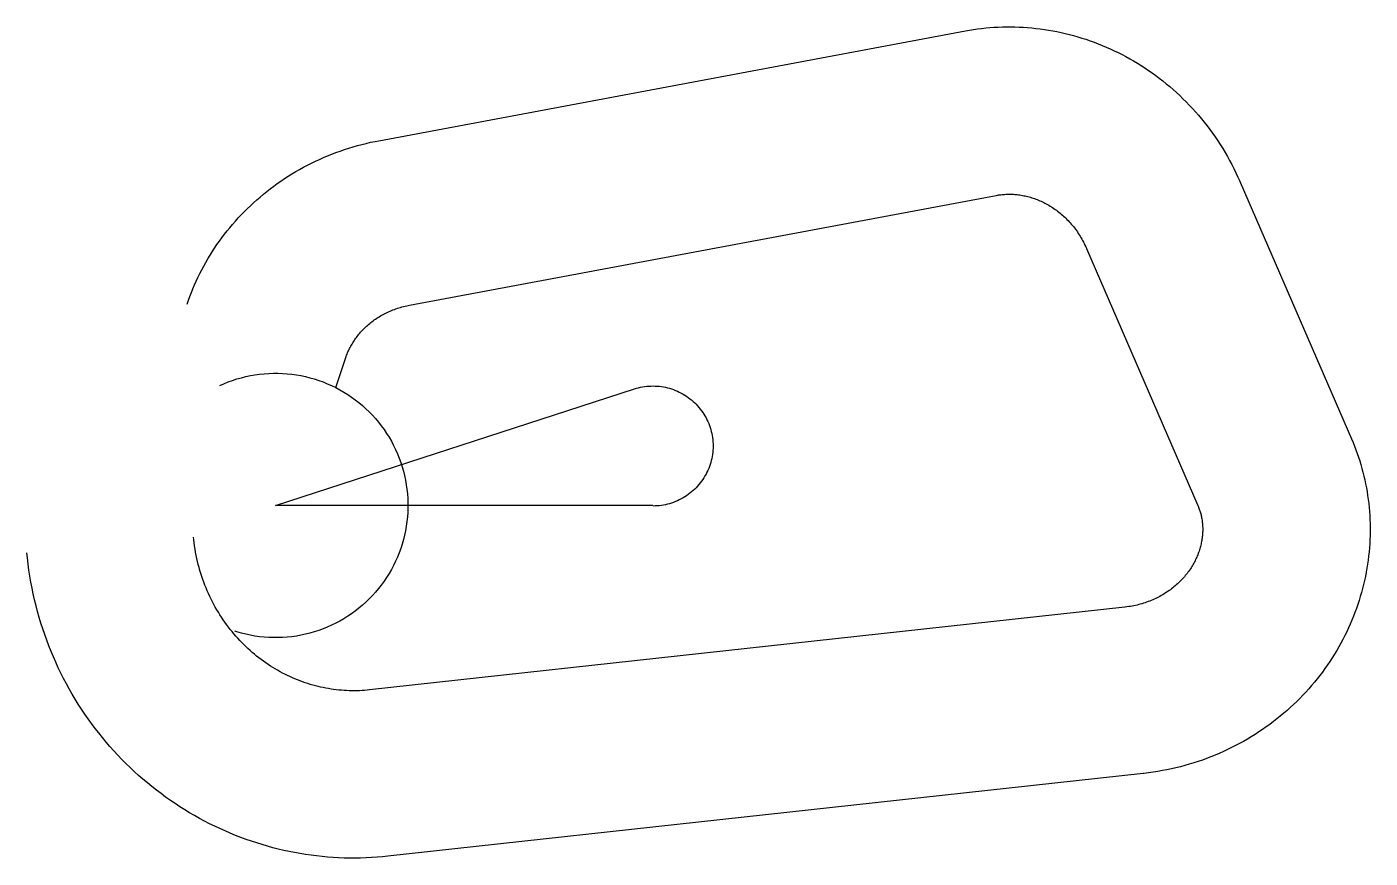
# Model space of a CAD drawing. Header units: metres. Extents: x -6834 to 30067, y -9696 to 13155.
import ezdxf

# ---------------------------------------------------------------- set-up
doc = ezdxf.new("R2010")
doc.units = ezdxf.units.M

msp = doc.modelspace()

# ---------------------------------------------------------------- linework, layer by layer
at = {"layer": 'Boundry', "color": 1}
for p, q in [((2833, 10026), (18948, 13044)), ((26498, 8888), (29556, 1829)), ((3680, 5505), (19794, 8523)), ((22277, 7059), (25335, 0)), ((1650, 3239), (1928, 4065)), ((23333, -2795), (2583, -5072)), ((23835, -7368), (3084, -9645))]:
    msp.add_line(p, q, dxfattribs=at)
at = {"layer": 'NorminalTrack', "color": 1}
msp.add_lwpolyline([(10364, 0), (0, 0), (9857, 3203), (9857, 3203), (9912, 3220), (9968, 3234), (10024, 3247), (10080, 3258), (10137, 3267), (10194, 3274), (10252, 3279), (10309, 3282), (10367, 3283), (10424, 3282), (10482, 3279), (10539, 3274), (10596, 3267), (10653, 3258), (10710, 3247), (10766, 3234), (10821, 3220), (10877, 3203), (10931, 3184), (10985, 3163), (11038, 3141), (11090, 3117), (11141, 3090), (11192, 3062), (11241, 3033), (11289, 3001), (11336, 2968), (11382, 2934), (11427, 2898), (11471, 2860), (11513, 2821), (11553, 2780), (11593, 2738), (11630, 2694), (11667, 2650), (11701, 2604), (11734, 2556), (11766, 2508), (11795, 2459), (11823, 2408), (11849, 2357), (11874, 2305), (11896, 2252), (11917, 2198), (11936, 2144), (11952, 2089), (11967, 2033), (11980, 1977), (11991, 1920), (12000, 1864), (12007, 1806), (12012, 1749), (12015, 1692), (12016, 1634), (12015, 1576), (12012, 1519), (12007, 1462), (12000, 1404), (11991, 1348), (11980, 1291), (11967, 1235), (11952, 1179), (11936, 1124), (11917, 1070), (11896, 1016), (11874, 963), (11849, 911), (11823, 860), (11795, 809), (11766, 760), (11734, 712), (11701, 664), (11667, 618), (11630, 574), (11593, 530), (11553, 488), (11513, 447), (11471, 408), (11427, 370), (11382, 334), (11336, 299), (11289, 266), (11241, 235), (11192, 205), (11141, 178), (11090, 151), (11038, 127), (10985, 105), (10931, 84), (10877, 65), (10821, 48), (10766, 33), (10710, 20), (10653, 9), (10596, 0), (10539, -7), (10482, -12), (10424, -15), (10367, -16)], dxfattribs=at)
at = {"layer": 'WindSpiral', "color": 5}
for points in [[(18948, 13044), (19059, 13064), (19171, 13082), (19283, 13098), (19395, 13112), (19509, 13124), (19622, 13134), (19736, 13142), (19850, 13149), (19965, 13153), (20079, 13155), (20194, 13155), (20309, 13153), (20425, 13150), (20540, 13144), (20656, 13136), (20771, 13126), (20887, 13114), (21002, 13100), (21118, 13084), (21233, 13066), (21348, 13046), (21463, 13024), (21578, 13000), (21693, 12973), (21807, 12945), (21921, 12915), (22035, 12882), (22148, 12848), (22261, 12812), (22373, 12773), (22485, 12733), (22596, 12690), (22707, 12646), (22817, 12599), (22927, 12551), (23035, 12500), (23143, 12448), (23251, 12393), (23357, 12337), (23463, 12279), (23568, 12218), (23672, 12156), (23775, 12092), (23877, 12026), (23978, 11958), (24078, 11888), (24177, 11817), (24275, 11743), (24372, 11668), (24467, 11591), (24561, 11512), (24654, 11432), (24746, 11349), (24837, 11265), (24926, 11179), (25014, 11092), (25100, 11003), (25185, 10912), (25269, 10820), (25351, 10726), (25431, 10630), (25510, 10533), (25587, 10434), (25663, 10334), (25737, 10233), (25810, 10130), (25880, 10025), (25949, 9919), (26017, 9812), (26082, 9704), (26146, 9594), (26208, 9483), (26268, 9370), (26326, 9257), (26382, 9142), (26436, 9026), (26489, 8909), (26498, 8888)], [(-2432, 5530), (-2395, 5638), (-2356, 5744), (-2315, 5851), (-2273, 5956), (-2228, 6061), (-2181, 6166), (-2133, 6269), (-2082, 6373), (-2030, 6475), (-1976, 6577), (-1919, 6677), (-1862, 6777), (-1802, 6877), (-1740, 6975), (-1677, 7072), (-1612, 7169), (-1545, 7264), (-1476, 7358), (-1405, 7452), (-1333, 7544), (-1259, 7635), (-1183, 7725), (-1106, 7814), (-1027, 7902), (-946, 7988), (-864, 8073), (-780, 8157), (-694, 8239), (-607, 8320), (-518, 8400), (-428, 8478), (-337, 8555), (-243, 8630), (-149, 8704), (-53, 8776), (45, 8846), (144, 8915), (244, 8983), (346, 9049), (448, 9113), (553, 9175), (658, 9236), (764, 9295), (872, 9352), (981, 9407), (1091, 9461), (1202, 9512), (1315, 9562), (1428, 9610), (1542, 9656), (1657, 9700), (1774, 9742), (1891, 9782), (2009, 9820), (2127, 9857), (2247, 9891), (2367, 9923), (2489, 9953), (2610, 9981), (2733, 10007), (2833, 10026)], [(19794, 8523), (19827, 8528), (19859, 8534), (19892, 8538), (19925, 8542), (19958, 8546), (19992, 8549), (20025, 8551), (20059, 8553), (20094, 8555), (20128, 8555), (20163, 8555), (20198, 8555), (20233, 8554), (20268, 8552), (20303, 8549), (20339, 8546), (20375, 8543), (20410, 8538), (20446, 8533), (20482, 8528), (20518, 8521), (20555, 8514), (20591, 8507), (20627, 8498), (20664, 8489), (20700, 8480), (20736, 8469), (20773, 8458), (20809, 8447), (20846, 8434), (20882, 8421), (20918, 8407), (20955, 8393), (20991, 8377), (21027, 8361), (21063, 8345), (21099, 8327), (21134, 8309), (21170, 8290), (21205, 8271), (21241, 8250), (21276, 8229), (21311, 8208), (21345, 8185), (21380, 8162), (21414, 8138), (21448, 8114), (21481, 8089), (21515, 8063), (21548, 8036), (21581, 8009), (21613, 7981), (21645, 7952), (21677, 7922), (21708, 7892), (21739, 7861), (21769, 7830), (21800, 7798), (21829, 7765), (21858, 7731), (21887, 7697), (21915, 7663), (21943, 7627), (21971, 7591), (21997, 7554), (22024, 7517), (22049, 7479), (22075, 7440), (22099, 7401), (22123, 7361), (22147, 7321), (22169, 7280), (22191, 7239), (22213, 7197), (22234, 7154), (22254, 7111), (22274, 7067), (22277, 7059)], [(1928, 4065), (1939, 4096), (1950, 4128), (1962, 4159), (1975, 4190), (1988, 4221), (2002, 4252), (2017, 4284), (2032, 4315), (2048, 4345), (2064, 4376), (2081, 4407), (2099, 4437), (2117, 4468), (2136, 4498), (2156, 4528), (2176, 4558), (2197, 4588), (2218, 4617), (2240, 4647), (2263, 4676), (2287, 4704), (2311, 4733), (2335, 4761), (2360, 4789), (2386, 4817), (2413, 4844), (2440, 4871), (2468, 4898), (2496, 4924), (2525, 4950), (2555, 4976), (2585, 5001), (2615, 5026), (2647, 5050), (2679, 5074), (2711, 5098), (2744, 5121), (2778, 5144), (2812, 5166), (2847, 5187), (2882, 5208), (2918, 5229), (2954, 5249), (2991, 5269), (3028, 5288), (3066, 5306), (3104, 5324), (3143, 5341), (3183, 5358), (3222, 5374), (3263, 5389), (3303, 5404), (3344, 5418), (3386, 5431), (3428, 5444), (3470, 5456), (3513, 5468), (3556, 5478), (3600, 5488), (3644, 5498), (3680, 5505)], [(-1536, 3294), (-1420, 3346), (-1303, 3393), (-1183, 3437), (-1063, 3476), (-941, 3511), (-818, 3542), (-694, 3568), (-569, 3590), (-443, 3608), (-317, 3621), (-190, 3630), (-63, 3634), (63, 3634), (190, 3630), (317, 3621), (443, 3608), (569, 3590), (694, 3568), (818, 3542), (941, 3511), (1063, 3476), (1183, 3437), (1303, 3393), (1420, 3346), (1536, 3294), (1650, 3239), (1762, 3179), (1872, 3116), (1980, 3048), (2085, 2977), (2188, 2903), (2287, 2825), (2385, 2743), (2479, 2658), (2570, 2570), (2658, 2479), (2743, 2385), (2825, 2287), (2903, 2188), (2977, 2085), (3048, 1980), (3116, 1872), (3179, 1762), (3239, 1650), (3294, 1536), (3346, 1420), (3393, 1303), (3437, 1183), (3476, 1063), (3511, 941), (3542, 818), (3568, 694), (3590, 569), (3608, 443), (3621, 317), (3630, 190), (3634, 63), (3634, -63), (3630, -190), (3621, -317), (3608, -443), (3590, -569), (3568, -694), (3542, -818), (3511, -941), (3476, -1063), (3437, -1183), (3393, -1303), (3346, -1420), (3294, -1536), (3239, -1650), (3179, -1762), (3116, -1872), (3048, -1980), (2977, -2085), (2903, -2188), (2825, -2287), (2743, -2385), (2658, -2479), (2570, -2570), (2479, -2658), (2385, -2743), (2287, -2825), (2188, -2903), (2085, -2977), (1980, -3048), (1872, -3116), (1762, -3179), (1650, -3239), (1536, -3294), (1420, -3346), (1303, -3393), (1183, -3437), (1063, -3476), (941, -3511), (818, -3542), (694, -3568), (569, -3590), (443, -3608), (317, -3621), (190, -3630), (63, -3634), (-63, -3634), (-190, -3630), (-317, -3621), (-443, -3608), (-569, -3590), (-694, -3568), (-818, -3542), (-941, -3511), (-1063, -3476), (-1123, -3457)], [(29556, 1829), (29598, 1730), (29638, 1631), (29676, 1531), (29713, 1430), (29748, 1328), (29781, 1225), (29812, 1122), (29842, 1018), (29870, 913), (29896, 808), (29920, 702), (29943, 595), (29963, 488), (29982, 380), (29999, 272), (30014, 163), (30028, 54), (30039, -56), (30048, -166), (30056, -276), (30062, -387), (30065, -497), (30067, -609), (30067, -720), (30065, -832), (30061, -943), (30055, -1055), (30047, -1167), (30037, -1279), (30025, -1391), (30011, -1503), (29995, -1615), (29977, -1727), (29958, -1838), (29936, -1950), (29912, -2061), (29886, -2172), (29858, -2283), (29829, -2393), (29797, -2503), (29763, -2613), (29728, -2722), (29690, -2831), (29650, -2940), (29609, -3047), (29565, -3155), (29520, -3261), (29472, -3368), (29423, -3473), (29372, -3578), (29319, -3682), (29263, -3785), (29207, -3887), (29148, -3989), (29087, -4090), (29024, -4189), (28960, -4288), (28894, -4386), (28826, -4483), (28756, -4579), (28684, -4674), (28611, -4767), (28536, -4860), (28459, -4951), (28380, -5041), (28300, -5130), (28218, -5218), (28135, -5304), (28049, -5389), (27963, -5473), (27874, -5555), (27784, -5636), (27692, -5715), (27599, -5793), (27505, -5870), (27409, -5944), (27311, -6018), (27212, -6089), (27112, -6159), (27010, -6228), (26907, -6295), (26803, -6360), (26697, -6423), (26590, -6485), (26482, -6544), (26373, -6602), (26262, -6658), (26150, -6713), (26038, -6765), (25924, -6816), (25809, -6864), (25693, -6911), (25576, -6956), (25458, -6998), (25339, -7039), (25220, -7078), (25099, -7114), (24978, -7149), (24856, -7182), (24733, -7212), (24609, -7240), (24485, -7267), (24360, -7291), (24235, -7313), (24109, -7332), (23982, -7350), (23855, -7365), (23835, -7368)], [(25335, 0), (25346, -24), (25356, -49), (25365, -74), (25374, -100), (25383, -126), (25392, -152), (25400, -178), (25407, -205), (25415, -232), (25422, -260), (25428, -288), (25434, -316), (25439, -344), (25444, -373), (25449, -402), (25453, -431), (25457, -461), (25460, -490), (25462, -520), (25464, -551), (25466, -581), (25467, -612), (25467, -643), (25467, -674), (25467, -705), (25466, -736), (25464, -768), (25462, -800), (25459, -832), (25455, -864), (25451, -896), (25447, -929), (25442, -961), (25436, -994), (25429, -1027), (25422, -1059), (25415, -1092), (25406, -1125), (25398, -1158), (25388, -1191), (25378, -1224), (25367, -1257), (25356, -1290), (25344, -1323), (25331, -1356), (25318, -1389), (25304, -1422), (25289, -1454), (25274, -1487), (25258, -1520), (25241, -1552), (25224, -1585), (25206, -1617), (25187, -1649), (25168, -1681), (25148, -1713), (25128, -1744), (25106, -1776), (25084, -1807), (25062, -1838), (25039, -1868), (25015, -1899), (24990, -1929), (24965, -1959), (24939, -1989), (24913, -2018), (24886, -2047), (24858, -2076), (24830, -2104), (24801, -2132), (24771, -2159), (24741, -2187), (24710, -2213), (24678, -2240), (24646, -2266), (24613, -2291), (24580, -2316), (24546, -2341), (24512, -2365), (24476, -2389), (24441, -2412), (24405, -2434), (24368, -2456), (24330, -2478), (24292, -2499), (24254, -2519), (24215, -2539), (24176, -2558), (24136, -2577), (24095, -2595), (24054, -2612), (24013, -2629), (23971, -2645), (23928, -2660), (23886, -2675), (23842, -2689), (23799, -2702), (23754, -2715), (23710, -2727), (23665, -2738), (23620, -2748), (23574, -2758), (23528, -2767), (23482, -2775), (23435, -2782), (23388, -2789), (23340, -2794), (23333, -2795)], [(2583, -5072), (2513, -5079), (2444, -5085), (2374, -5089), (2304, -5093), (2234, -5095), (2163, -5096), (2093, -5096), (2022, -5094), (1951, -5091), (1880, -5087), (1808, -5082), (1737, -5075), (1666, -5068), (1594, -5059), (1522, -5048), (1451, -5037), (1379, -5024), (1308, -5009), (1236, -4994), (1165, -4977), (1094, -4959), (1023, -4940), (952, -4919), (881, -4897), (811, -4874), (740, -4849), (670, -4824), (600, -4796), (531, -4768), (462, -4738), (393, -4707), (324, -4675), (256, -4641), (189, -4607), (121, -4571), (55, -4533), (-12, -4495), (-77, -4455), (-142, -4414), (-207, -4371), (-271, -4328), (-335, -4283), (-397, -4237), (-460, -4190), (-521, -4141), (-582, -4091), (-642, -4041), (-701, -3989), (-760, -3935), (-818, -3881), (-875, -3826), (-931, -3769), (-986, -3711), (-1040, -3653), (-1094, -3593), (-1146, -3532), (-1198, -3470), (-1248, -3407), (-1298, -3343), (-1347, -3277), (-1394, -3211), (-1441, -3144), (-1486, -3076), (-1531, -3007), (-1574, -2937), (-1616, -2866), (-1657, -2795), (-1697, -2722), (-1736, -2648), (-1774, -2574), (-1810, -2499), (-1845, -2423), (-1879, -2346), (-1911, -2269), (-1942, -2190), (-1972, -2111), (-2001, -2032), (-2028, -1951), (-2054, -1870), (-2079, -1789), (-2102, -1706), (-2124, -1624), (-2144, -1540), (-2163, -1456), (-2181, -1372), (-2197, -1287), (-2212, -1201), (-2225, -1115), (-2237, -1029), (-2247, -943), (-2254, -870)], [(3084, -9645), (2935, -9660), (2786, -9672), (2636, -9682), (2486, -9689), (2335, -9694), (2184, -9696), (2034, -9695), (1882, -9692), (1731, -9686), (1580, -9678), (1428, -9666), (1277, -9652), (1126, -9636), (975, -9617), (824, -9595), (673, -9570), (522, -9543), (372, -9513), (222, -9481), (73, -9446), (-76, -9408), (-225, -9367), (-373, -9324), (-520, -9278), (-667, -9230), (-813, -9179), (-959, -9125), (-1103, -9069), (-1247, -9010), (-1390, -8949), (-1532, -8885), (-1673, -8819), (-1813, -8750), (-1952, -8678), (-2090, -8604), (-2227, -8527), (-2363, -8448), (-2497, -8367), (-2630, -8283), (-2762, -8197), (-2892, -8108), (-3021, -8017), (-3149, -7923), (-3275, -7827), (-3400, -7729), (-3523, -7629), (-3644, -7526), (-3764, -7421), (-3882, -7314), (-3998, -7205), (-4112, -7093), (-4225, -6980), (-4336, -6864), (-4445, -6746), (-4552, -6626), (-4657, -6505), (-4759, -6381), (-4860, -6255), (-4959, -6128), (-5056, -5998), (-5150, -5867), (-5243, -5734), (-5333, -5599), (-5421, -5463), (-5506, -5324), (-5590, -5185), (-5670, -5043), (-5749, -4900), (-5825, -4755), (-5899, -4609), (-5970, -4462), (-6039, -4313), (-6105, -4163), (-6168, -4011), (-6229, -3858), (-6288, -3704), (-6343, -3549), (-6397, -3393), (-6447, -3235), (-6495, -3077), (-6540, -2917), (-6582, -2757), (-6622, -2595), (-6658, -2433), (-6692, -2270), (-6723, -2106), (-6752, -1942), (-6777, -1777), (-6800, -1611), (-6820, -1444), (-6834, -1304)]]:
    msp.add_lwpolyline(points, dxfattribs=at)

doc.saveas('drawing.dxf')
